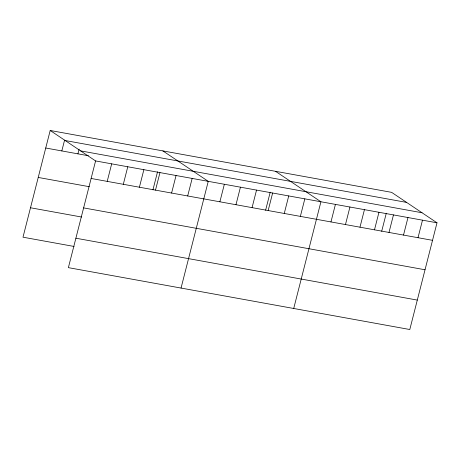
<?xml version="1.0" encoding="UTF-8"?>
<svg xmlns="http://www.w3.org/2000/svg" width="460" height="460" viewBox="0 0 460 460"><rect width="100%" height="100%" fill="white"/><g stroke="black" fill="none" stroke-linecap="round" stroke-linejoin="round"><path stroke-width="0.69" d="M50.203 130.485L95.588 160.931L68.385 267.645L409.797 329.515L437 222.801L391.615 192.355L50.203 130.485L23 237.199L74.083 246.456M61.824 150.932L64.578 140.145M77.924 153.853L79.126 149.132M107.209 181.378L111.682 163.846M123.309 184.299L127.776 166.761M139.403 187.214L143.871 169.683M152.944 189.836L157.544 171.781M155.497 190.13L159.965 172.598M171.591 193.05L176.059 175.513M187.686 195.966L192.159 178.434M181.05 288.063L208.253 181.349L162.869 150.903M219.88 201.796L224.348 184.264M235.974 204.717L240.442 187.18M252.068 207.632L256.536 190.101M265.61 210.255L270.215 192.199M268.163 210.548L272.63 193.016M284.257 213.469L288.73 195.931M300.357 216.384L304.825 198.852M293.716 308.482L320.919 201.767L275.534 171.321M330.959 221.933L335.426 204.395M345.471 224.56L349.939 207.023M359.979 227.188L364.447 209.656M374.492 229.822L378.959 212.284M381.691 231.294L386.296 213.233M388.999 232.449L393.467 214.912M403.512 235.077L407.98 217.545M418.019 237.705L422.487 220.173M65.176 140.53L406.594 202.406M80.609 150.88L422.021 212.756M45.73 148.017L88.418 155.75M95.588 160.931L437 222.801M91.114 178.463L432.532 240.338M38.232 177.445L89.315 186.702M83.616 207.891L425.028 269.767M30.504 207.765L81.587 217.028M75.888 238.217L417.3 300.087"/></g></svg>
